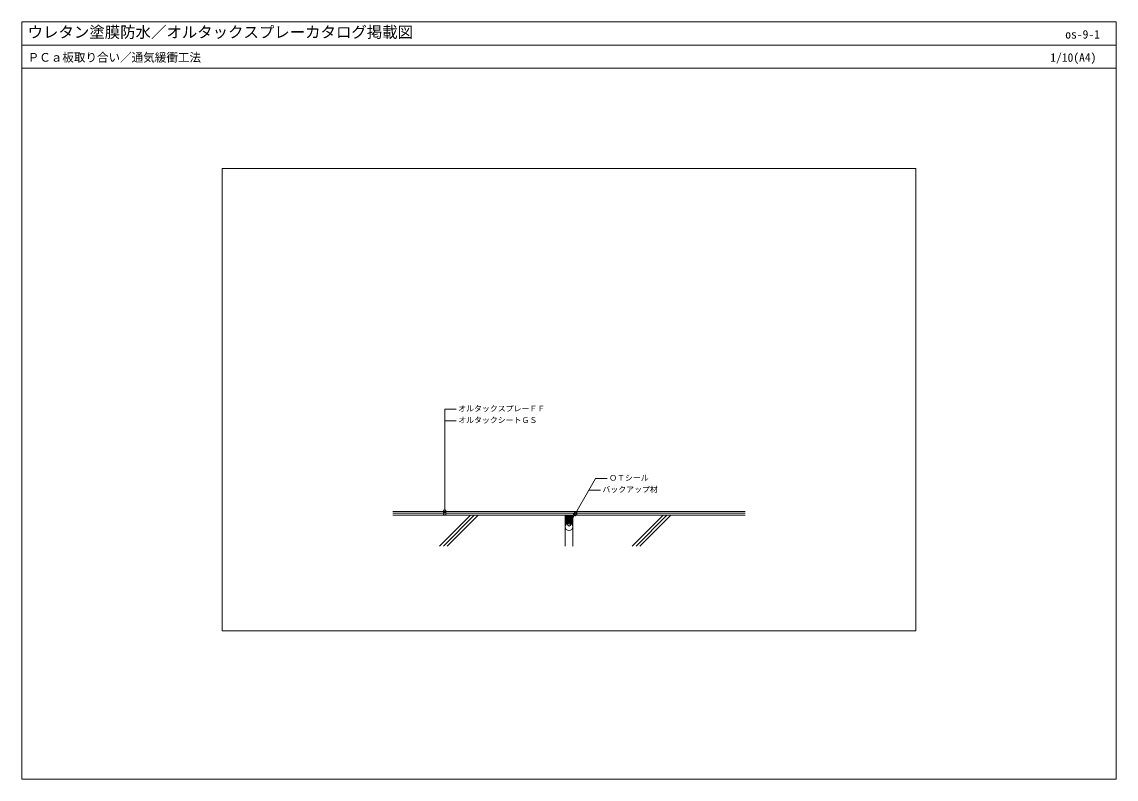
# Model space of a CAD drawing. Units: millimetres, scale not verified. Extents: x -1420 to 1420, y -983 to 982.
import ezdxf
from ezdxf.enums import TextEntityAlignment as Align

# ---------------------------------------------------------------- set-up
doc = ezdxf.new("R2010")
doc.units = ezdxf.units.MM
doc.header["$LTSCALE"] = 3
for name, color, linetype, lineweight in [('0-0_0', 7, 'Continuous', 18), ('0-1_WAKU', 7, 'Continuous', 18), ('0-4_KUTAI', 3, 'Continuous', 18), ('0-5_BOUSUI', 1, 'Continuous', 18), ('0-6_HATCH', 9, 'Continuous', 18), ('0-9_MOJI', 7, 'Continuous', 18)]:
    doc.layers.add(name, color=color, linetype=linetype, lineweight=lineweight)
doc.styles.add('ＭＳ ゴシック', font='')
doc.styles.get('ＭＳ ゴシック').set_extended_font_data('MS Gothic')

msp = doc.modelspace()

# ---------------------------------------------------------------- linework, layer by layer
at = {"layer": '0-0_0'}
msp.add_line((-1420.109, 922.085), (1419.891, 922.085), dxfattribs=at)
msp.add_lwpolyline([(-900.109, -598.278), (899.891, -598.278), (899.891, 601.722), (-900.109, 601.722)], close=True, dxfattribs=at)
at = {"layer": '0-1_WAKU'}
for points in [[(-1420.109, -983.278), (1419.891, -983.278), (1419.891, 982.085), (-1420.109, 982.085)], [(1419.891, 862.085), (-1420.109, 862.085), (-1420.109, 982.085), (1419.891, 982.085)]]:
    msp.add_lwpolyline(points, close=True, dxfattribs=at)
at = {"layer": '0-4_KUTAI'}
for p, q in [((-457.609, -298.278), (-10.109, -298.278)), ((-10.109, -298.278), (-10.109, -378.278)), ((9.891, -378.278), (9.891, -298.278)), ((9.891, -298.278), (457.391, -298.278))]:
    msp.add_line(p, q, dxfattribs=at)
at = {"layer": '0-5_BOUSUI'}
for p, q in [((-457.609, -288.278), (457.391, -288.278)), ((-457.609, -293.278), (457.391, -293.278)), ((-10.109, -298.278), (9.891, -298.278))]:
    msp.add_line(p, q, dxfattribs=at)
msp.add_circle((-0.109, -328.278), 10, dxfattribs=at)
at = {"layer": '0-6_HATCH'}
for p, q in [((-256.001, -298.278), (-336.001, -378.278)), ((-246.001, -298.278), (-326.001, -378.278)), ((-236.001, -298.278), (-316.001, -378.278)), ((-10.109, -298.842), (-9.545, -298.278)), ((-10.109, -303.332), (-5.055, -298.278)), ((-10.109, -307.822), (-0.565, -298.278)), ((-10.109, -312.312), (3.925, -298.278)), ((-10.109, -316.802), (8.415, -298.278)), ((9.891, -320.218), (-10.109, -300.218)), ((-10.109, -321.292), (9.891, -301.292)), ((4.684, -319.501), (-10.109, -304.708)), ((-0.991, -318.317), (-10.109, -309.198)), ((9.891, -315.728), (-7.56, -298.278)), ((9.891, -311.238), (-3.069, -298.278)), ((-3.045, -318.718), (9.891, -305.782)), ((9.891, -306.748), (1.421, -298.278)), ((1.717, -318.446), (9.891, -310.272)), ((9.891, -302.257), (5.911, -298.278)), ((163.999, -378.278), (243.999, -298.278)), ((173.999, -378.278), (253.999, -298.278)), ((183.999, -378.278), (263.999, -298.278)), ((-4.503, -319.295), (-10.109, -313.688)), ((-7.131, -321.157), (-10.109, -318.178)), ((-9.026, -323.751), (-10.109, -322.669)), ((-10.109, -325.782), (-9.669, -325.342)), ((-10.053, -327.215), (-10.109, -327.159)), ((4.982, -319.671), (9.891, -314.763)), ((7.432, -321.711), (9.891, -319.253)), ((9.891, -324.708), (8.667, -323.485)), ((9.145, -324.489), (9.891, -323.743)), ((9.891, -328.233), (9.891, -328.233))]:
    msp.add_line(p, q, dxfattribs=at)
at = {"layer": '0-9_MOJI'}
for p, q in [((-292.609, -23.278), (-322.609, -23.278)), ((-322.609, -293.278), (-322.609, -23.278)), ((-292.609, -53.278), (-322.609, -53.278)), ((0.302, -322.363), (69.056, -203.278)), ((99.056, -203.278), (69.056, -203.278)), ((81.736, -233.278), (51.736, -233.278))]:
    msp.add_line(p, q, dxfattribs=at)
for centre in [(-322.609, -288.278), (-322.609, -293.278), (5.302, -313.703), (15.651, -295.778), (17.095, -293.278), (0.302, -322.363)]:
    msp.add_circle(centre, 4, dxfattribs=at)

# ---------------------------------------------------------------- texts
at = {"layer": '0-1_WAKU', "style": 'ＭＳ ゴシック'}
for s, height, p in [('ウレタン塗膜防水／オルタックスプレーカタログ掲載図', 29.33, (-1405.109, 932.085)), ('os-9-1', 21.99, (1287.936, 932.085)), ('ＰＣａ板取り合い／通気緩衝工法', 21.99, (-1405.109, 872.085)), ('1/10(A4)', 21.99, (1248.952, 872.085))]:
    msp.add_text(s, height=height, dxfattribs=at).set_placement(p, align=Align.BOTTOM_LEFT)
at = {"layer": '0-9_MOJI', "style": 'ＭＳ ゴシック'}
for s, p in [('オルタックスプレーＦＦ', (-287.609, -33.278)), ('オルタックシートＧＳ', (-287.609, -63.278)), ('ＯＴシール', (104.056, -213.278)), ('バックアップ材', (86.736, -243.278))]:
    msp.add_text(s, height=14.66, dxfattribs=at).set_placement(p, align=Align.BOTTOM_LEFT)

doc.saveas('drawing.dxf')
